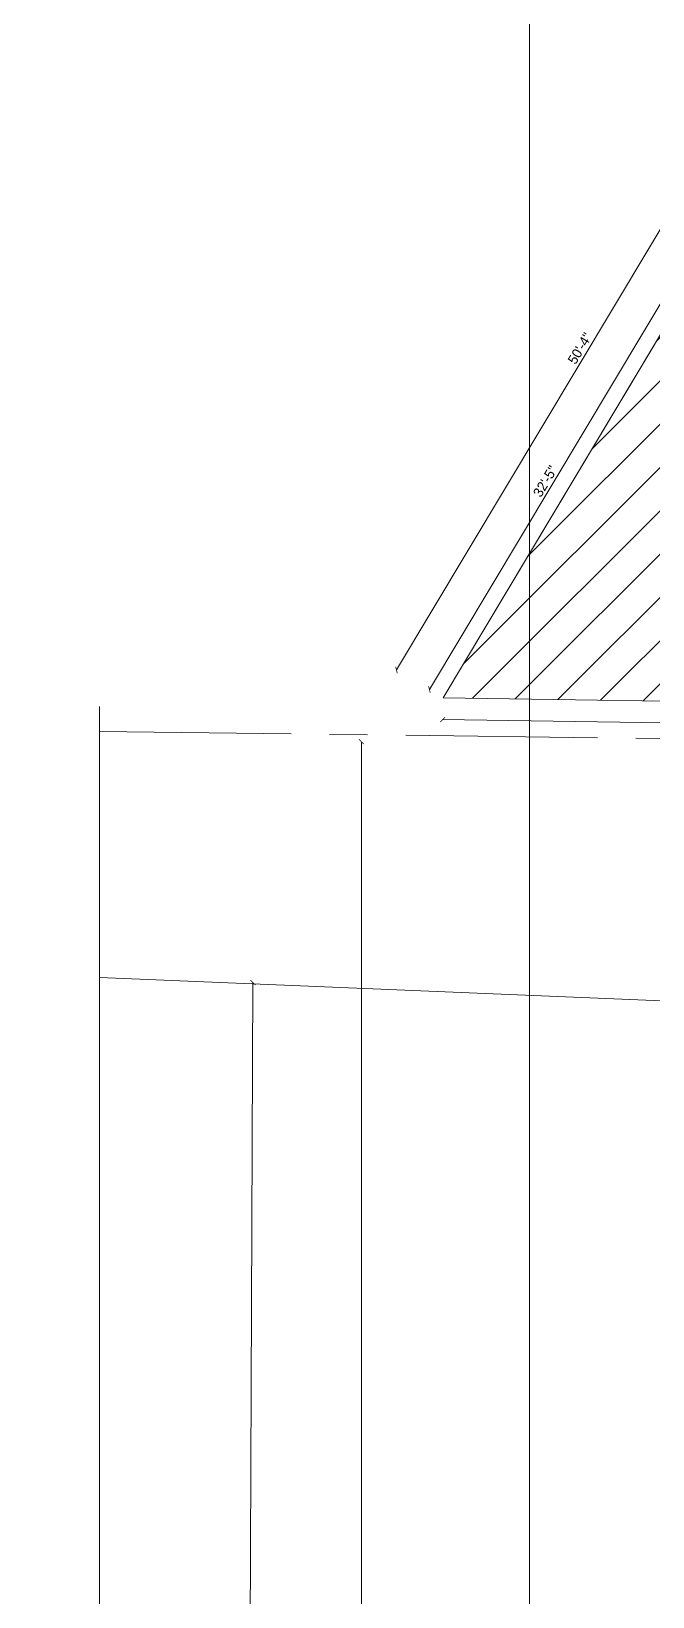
# Model space of a CAD drawing. Header units: inches. Extents: x 4069 to 91030, y -7803 to 12535.
# Drawn here: x 47481 to 47861, y 450 to 1409 of the extents above; entities that cross this region are included whole.
import ezdxf

# ---------------------------------------------------------------- set-up
doc = ezdxf.new("R2010")
doc.units = ezdxf.units.IN
doc.header["$LTSCALE"] = 5
doc.header["$MEASUREMENT"] = 0
doc.linetypes.add('CENTER', pattern=[2, 1.25, -0.25, 0.25, -0.25])
for name, color, linetype, lineweight in [('A-WALL', 7, 'Continuous', 9), ('DOOR', 62, 'Continuous', 0), ('HATCH', 253, 'Continuous', 0)]:
    doc.layers.add(name, color=color, linetype=linetype, lineweight=lineweight)
doc.layers.add('DIM', color=5, linetype='Continuous')
doc.styles.add('tt', font='stylu.ttf', dxfattribs={"height": 8})
doc.dimstyles.new('Copy(2) of STANDARD', dxfattribs={"dimtxt": 2, "dimasz": 4, "dimexe": 0, "dimexo": 0, "dimgap": 2, "dimtad": 1, "dimdec": 0, "dimzin": 0, "dimdsep": 46, "dimlunit": 3, "dimtxsty": 'tt', "dimblk": 'ARCHTICK', "dimcen": 0.0505, "dimse1": 1, "dimse2": 1, "dimclrd": 5, "dimclre": 5, "dimclrt": 7, "dimadec": 1, "dimazin": 0, "dimtm": 1e-09, "dimtfac": 1, "dimtdec": 0, "dimtofl": 0, "dimtmove": 1, "dimatfit": 3, "dimfxl": 1, "dimtolj": 2, "dimtzin": 0, "dimlwd": 13, "dimarcsym": 0})

# ---------------------------------------------------------------- blocks, each defined once
blk = doc.blocks.new('_ArchTick')
at = {"color": 0, "linetype": 'ByBlock', "const_width": 0.15}
blk.add_lwpolyline([(-0.5, -0.5), (0.5, 0.5)], dxfattribs=at)
blk = doc.blocks.new('*D1822')
at = {"layer": 'Defpoints', "color": 0, "ltscale": 5, "transparency": 16777216}
for p in [(47740, 1959.6, -58.2), (47391.9, 1463.8), (47429.9, 1441.1, -58.2)]:
    blk.add_point(p, dxfattribs=at)
at = {"layer": 'DIM', "color": 5, "lineweight": 13, "ltscale": 5, "transparency": 16777216}
blk.add_line((47702, 1982.4), (47391.9, 1463.8), dxfattribs=at)
at = {"layer": 'DIM', "color": 5, "lineweight": 13, "ltscale": 5, "transparency": 16777216, "xscale": 4, "yscale": 4, "zscale": 4}
for p, rotation in [((47702, 1982.4), 59.11731704924462), ((47391.9, 1463.8), 239.1173170492446)]:
    blk.add_blockref('_ArchTick', p, dxfattribs=dict(at, rotation=rotation))
at = {"layer": 'DIM', "color": 7, "ltscale": 5, "transparency": 16777216, "insert": (47541.6, 1726.3), "char_height": 8, "attachment_point": 5, "rotation": 59.1173, "style": 'tt'}
blk.add_mtext('\\A2;50\'-4"', dxfattribs=at)
blk = doc.blocks.new('*D1823')
at = {"layer": 'Defpoints', "color": 0, "ltscale": 5, "transparency": 16777216}
for p in [(47429.9, 1441.1, -58.2), (48005.8, 1432.4, -58.2), (48005.6, 1414.6)]:
    blk.add_point(p, dxfattribs=at)
at = {"layer": 'DIM', "color": 5, "lineweight": 13, "ltscale": 5, "transparency": 16777216}
blk.add_line((47429.6, 1423.2), (48005.6, 1414.6), dxfattribs=at)
at = {"layer": 'DIM', "color": 5, "lineweight": 13, "ltscale": 5, "transparency": 16777216, "xscale": 4, "yscale": 4, "zscale": 4}
for p, rotation in [((47429.6, 1423.2), 179.1401444559383), ((48005.6, 1414.6), 359.1401444559383)]:
    blk.add_blockref('_ArchTick', p, dxfattribs=dict(at, rotation=rotation))
at = {"layer": 'DIM', "color": 7, "ltscale": 5, "transparency": 16777216, "insert": (47717.7, 1425.1), "char_height": 8, "attachment_point": 5, "rotation": 359.1401, "style": 'tt'}
blk.add_mtext("\\A2;48'", dxfattribs=at)
blk = doc.blocks.new('*D1827')
at = {"layer": 'Defpoints', "color": 0, "ltscale": 5, "transparency": 16777216}
for p in [(47629.6, 1774.9, -58.2), (47418.8, 1447.8), (47429.9, 1441.1, -58.2)]:
    blk.add_point(p, dxfattribs=at)
at = {"layer": 'DIM', "color": 5, "lineweight": 13, "ltscale": 5, "transparency": 16777216}
blk.add_line((47618.4, 1781.6), (47418.8, 1447.8), dxfattribs=at)
at = {"layer": 'DIM', "color": 5, "lineweight": 13, "ltscale": 5, "transparency": 16777216, "xscale": 4, "yscale": 4, "zscale": 4}
for p, rotation in [((47618.4, 1781.6), 59.11731704924701), ((47418.8, 1447.8), 239.117317049247)]:
    blk.add_blockref('_ArchTick', p, dxfattribs=dict(at, rotation=rotation))
at = {"layer": 'DIM', "color": 7, "ltscale": 5, "transparency": 16777216, "insert": (47513.3, 1617.8), "char_height": 8, "attachment_point": 5, "rotation": 59.1173, "style": 'tt'}
blk.add_mtext('\\A2;32\'-5"', dxfattribs=at)
blk = doc.blocks.new('*D1844')
at = {"layer": 'Defpoints', "color": 0, "ltscale": 5, "transparency": 16777216}
for p in [(47819.1, 1405.2), (47363.3, -562.6), (47794.9, -562.6)]:
    blk.add_point(p, dxfattribs=at)
at = {"layer": 'DIM', "color": 5, "lineweight": 13, "ltscale": 5, "transparency": 16777216}
blk.add_line((47363.3, 1405.2), (47363.3, -562.6), dxfattribs=at)
at = {"layer": 'DIM', "color": 5, "lineweight": 13, "ltscale": 5, "transparency": 16777216, "xscale": 4, "yscale": 4, "zscale": 4}
for p, rotation in [((47363.3, 1405.2), 90), ((47363.3, -562.6), 270)]:
    blk.add_blockref('_ArchTick', p, dxfattribs=dict(at, rotation=rotation))
at = {"layer": 'DIM', "color": 7, "ltscale": 5, "transparency": 16777216, "insert": (47357.2, 421.3), "char_height": 8, "attachment_point": 5, "rotation": 90, "style": 'tt'}
blk.add_mtext("\\A2;164'", dxfattribs=at)
blk = doc.blocks.new('*D1814')
at = {"layer": 'Defpoints', "color": 0, "ltscale": 5, "transparency": 16777216}
for p in [(47246.3, 1208.7, -33.3), (47239.6, -357.8, 1.5), (47268.2, -357.9)]:
    blk.add_point(p, dxfattribs=at)
at = {"layer": 'DIM', "color": 5, "lineweight": 13, "ltscale": 5, "transparency": 16777216}
blk.add_line((47274.8, 1208.5), (47268.2, -357.9), dxfattribs=at)
at = {"layer": 'DIM', "color": 5, "lineweight": 13, "ltscale": 5, "transparency": 16777216, "xscale": 4, "yscale": 4, "zscale": 4}
for p, rotation in [((47274.8, 1208.5), 89.75798331016011), ((47268.2, -357.9), 269.7579833101601)]:
    blk.add_blockref('_ArchTick', p, dxfattribs=dict(at, rotation=rotation))
at = {"layer": 'DIM', "color": 7, "ltscale": 5, "transparency": 16777216, "insert": (47265.3, 425.3), "char_height": 8, "attachment_point": 5, "rotation": 89.758, "style": 'tt'}
blk.add_mtext('\\A2;130\'-6"', dxfattribs=at)
blk = doc.blocks.new('stpln')
at = {"layer": 'HATCH', "ltscale": 5}
h = blk.add_hatch(dxfattribs=at)
h.set_pattern_fill('ANSI31', color=256, scale=200, style=0)
h.set_pattern_definition([(45, (2582.913, 0), (-17.67767, 17.67767), [])])
h.paths.add_polyline_path([(47629.6, 1774.9), (47429.9, 1441.1), (48005.8, 1432.4), (48008, 1770.4)])
h.paths.add_polyline_path([(47972.9, 1582.8), (47973.1, 1619.9), (47954.6, 1620.1), (47954.4, 1583)], flags=24)
h.paths.add_polyline_path([(47995.9, 1545.4), (47995.9, 1582.6), (47977.4, 1582.6), (47977.4, 1545.4)], flags=24)
h.paths.add_polyline_path([(47995.9, 1448.7), (47995.9, 1485.8), (47977.4, 1485.8), (47977.4, 1448.7)], flags=24)
h.paths.add_polyline_path([(47996, 1675.5), (47996, 1720.5), (47977.5, 1720.5), (47977.5, 1675.5)], flags=24)
h.paths.add_polyline_path([(47862, 1711.2), (47878.7, 1678.1), (47895.3, 1686.4), (47878.6, 1719.5)], flags=24)
h.paths.add_polyline_path([(48018.9, 1706.2), (48020.3, 1743.3), (48001.8, 1744), (48000.4, 1706.9)], flags=9)
h.paths.add_polyline_path([(47688.1, 1590.7), (47855.8, 1590.7), (47855.8, 1603.7), (47688.1, 1603.7)], flags=24)
h.paths.add_polyline_path([(47679.4, 1611.1), (47846, 1611.1), (47846, 1629.9), (47679.4, 1629.9)], flags=24)
blk.add_line((47149.7, 1212.7, -31.3), (48476.4, 1157.7, -59.1))
at = {"layer": 'A-WALL', "linetype": 'CENTER', "ltscale": 25}
blk.add_line((47149.7, 1413.5), (48488.5, 1397), dxfattribs=at)
at = {"layer": 'A-WALL', "ltscale": 5, "elevation": -58.2}
blk.add_lwpolyline([(47740, 1959.6), (47429.9, 1441.1), (48005.8, 1432.4), (48305, 1432.4), (48420, 1612.8), (48143.9, 1767.8), (48020.5, 1829.8)], close=True, dxfattribs=at)
at = {"layer": 'A-WALL', "linetype": 'Continuous', "ltscale": 5, "elevation": -31.3}
blk.add_lwpolyline([(47149.7, 1434), (47149.7, 458.1), (47094.1, 429.2), (47203.3, 428.9), (47149.7, 400.3), (47149.7, -554.7)], dxfattribs=at)
at = {"layer": 'DOOR', "lineweight": 13, "elevation": -58.2}
blk.add_lwpolyline([(47429.9, 1441.1), (48005.8, 1432.4), (48008, 1770.4), (47629.6, 1774.9)], close=True, dxfattribs=at)
at = {"layer": 'DIM', "ltscale": 5}
for p1, p2, distance, picture, middle in [((47740, 1959.6, -58.2), (47429.9, 1441.1, -58.2), -44.3, '*D1822', (47541.6, 1726.3)), ((47629.6, 1774.9, -58.2), (47429.9, 1441.1, -58.2), -13, '*D1827', (47513.3, 1617.8)), ((47429.9, 1441.1, -58.2), (48005.8, 1432.4, -58.2), -17.9, '*D1823', (47717.7, 1425.1)), ((47246.2628, 1208.6602, -33.3066), (47239.646, -357.8212, 1.516), 28.5295, '*D1814', (47265.3051, 425.3251))]:
    dim = blk.add_aligned_dim(p1=p1, p2=p2, distance=distance, dimstyle='Copy(2) of STANDARD', override={"dimtxt": 6}, dxfattribs=at)
    dim.commit()
    dim.dimension.update_dxf_attribs({"geometry": picture, "text_midpoint": middle})
dim = blk.add_linear_dim(base=(47363.3, -562.6), p1=(47819.1, 1405.2), p2=(47794.9, -562.6), angle=90, dimstyle='Copy(2) of STANDARD', override={"dimtxt": 6}, dxfattribs=at)
dim.commit()
dim.dimension.update_dxf_attribs({"geometry": '*D1844', "text_midpoint": (47357.2, 421.3)})

msp = doc.modelspace()

# ---------------------------------------------------------------- linework, layer by layer
at = {"layer": 'A-WALL', "ltscale": 5}
msp.add_xline((47785.5, 8292.36, -58.17), (0, 1), dxfattribs=at)

# ---------------------------------------------------------------- block references
at = {"layer": 'A-WALL', "xscale": 0.75, "yscale": 0.75, "zscale": 0.75}
msp.add_blockref('stpln', (12160.07, -80.08), dxfattribs=at)

doc.saveas('drawing.dxf')
